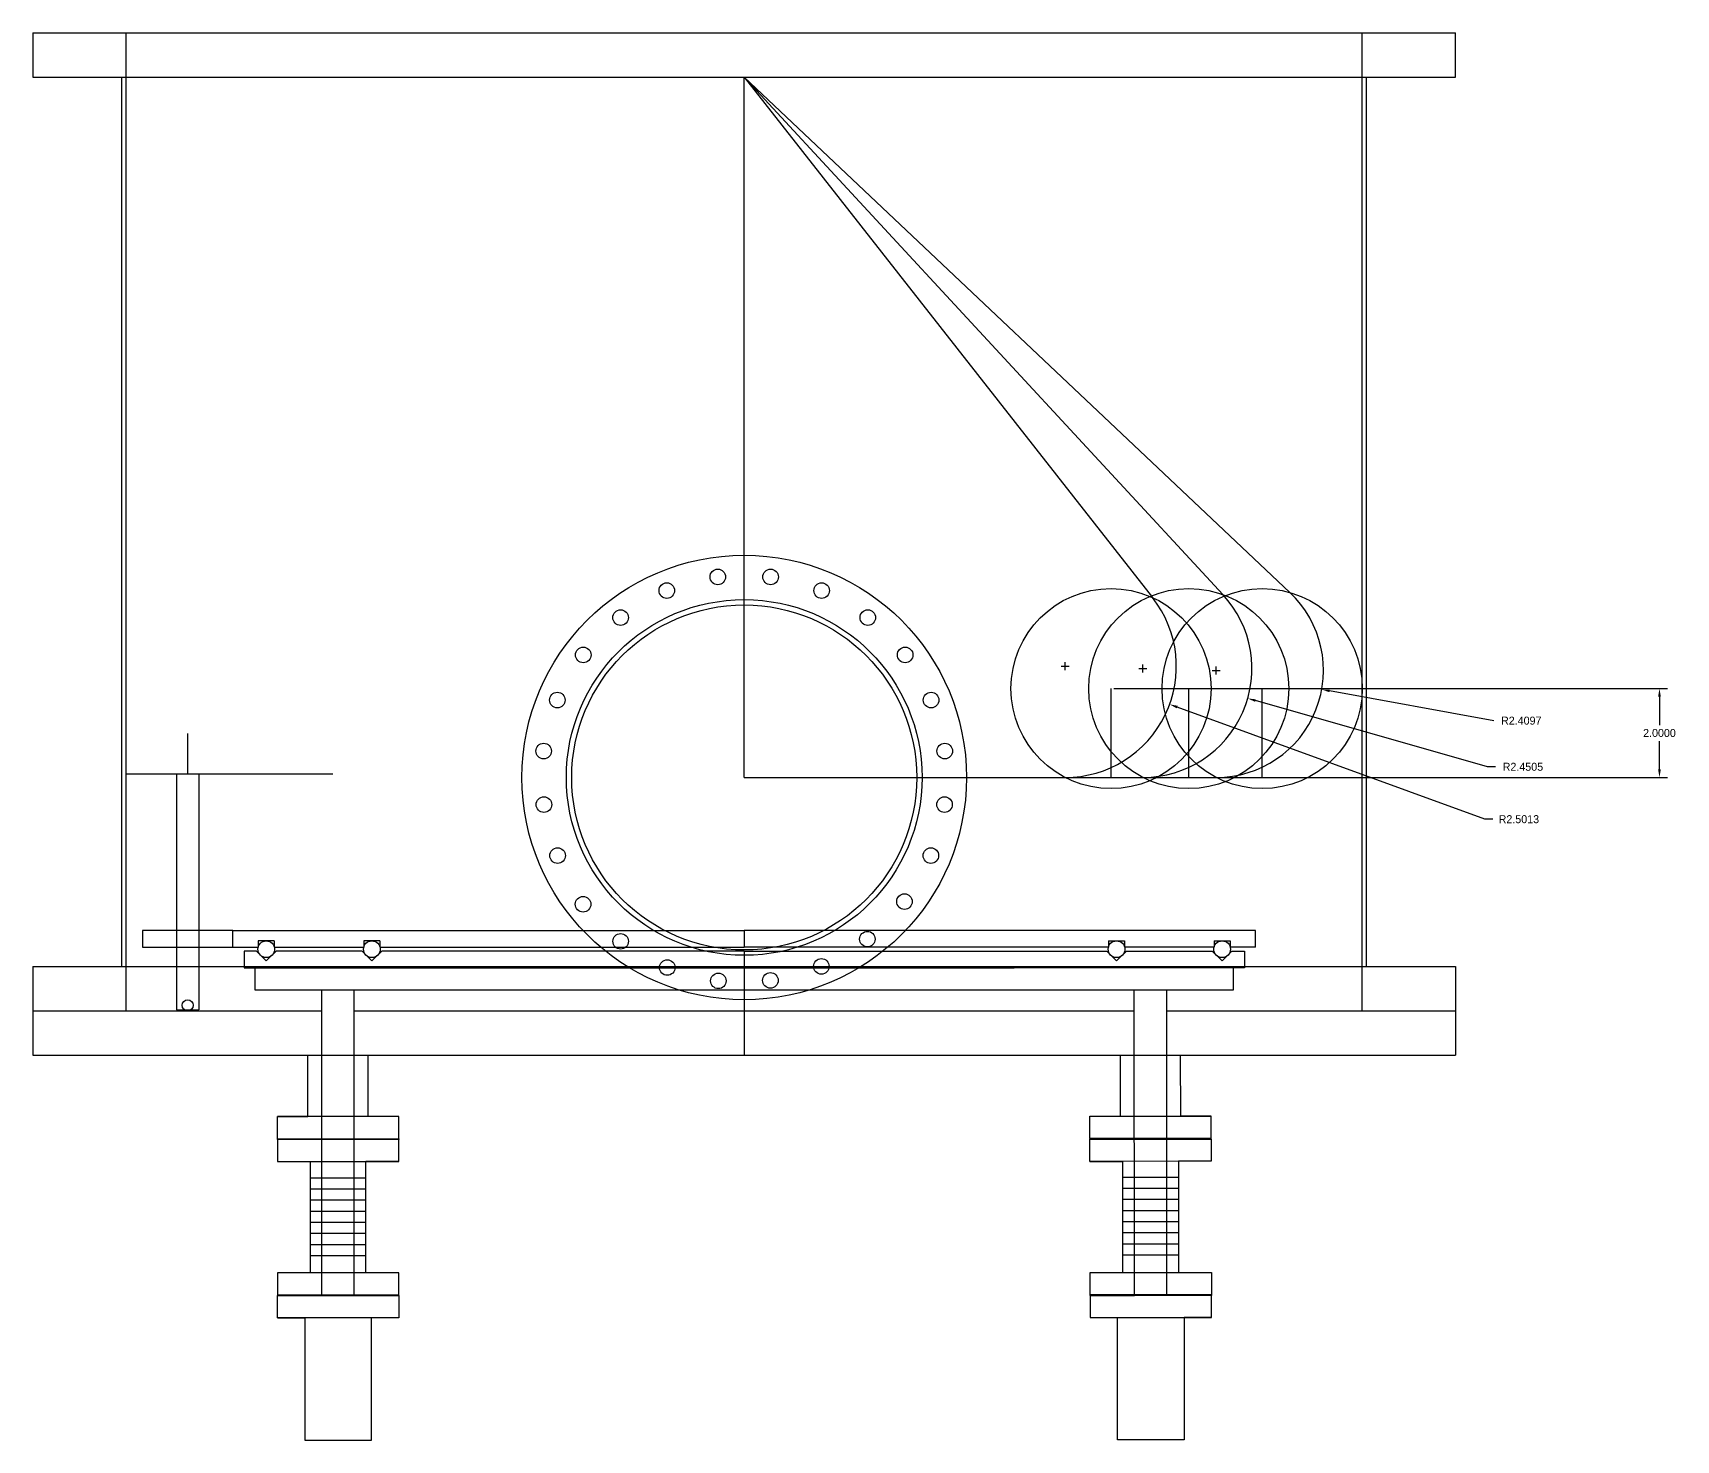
# Model space of a CAD drawing. Header units: inches. Extents: x -48 to 236, y -138 to 25.
# Drawn here: x 71.46 to 108.42, y -82.26 to -50.6 of the extents above; entities that cross this region are included whole.
import ezdxf

# ---------------------------------------------------------------- set-up
doc = ezdxf.new("R2010")
doc.units = ezdxf.units.IN
doc.header["$MEASUREMENT"] = 0
doc.dimstyles.get("Standard").update_dxf_attribs({"dimtxt": 0.18, "dimasz": 0.18, "dimexe": 0.18, "dimexo": 0.0625, "dimgap": 0.09, "dimtad": 0, "dimtih": 1, "dimtoh": 1, "dimdec": 4, "dimzin": 0, "dimdsep": 46, "dimtxsty": 'Standard', "dimcen": 0.09, "dimadec": 0, "dimazin": 0, "dimtfac": 1, "dimtdec": 4, "dimtofl": 0, "dimtmove": 0, "dimatfit": 3, "dimfxl": 1, "dimtolj": 1, "dimtzin": 0, "dimarcsym": 0})

# ---------------------------------------------------------------- blocks, each defined once
blk = doc.blocks.new('*D91')
at = {"color": 0, "lineweight": -2, "transparency": 16777216}
for p, q in [((94.591, -64.848), (94.771, -64.848)), ((94.681, -64.938), (94.681, -64.758)), ((104.121, -68.289), (97.201, -65.767)), ((104.301, -68.289), (104.121, -68.289))]:
    blk.add_line(p, q, dxfattribs=at)
at = {"color": 0, "transparency": 16777216}
blk.add_solid([(97.211, -65.738), (97.19, -65.795), (97.032, -65.705)], dxfattribs=at)
at = {"layer": 'Defpoints', "color": 0, "transparency": 16777216}
for p in [(94.681, -64.848), (97.032, -65.705)]:
    blk.add_point(p, dxfattribs=at)
at = {"color": 0, "transparency": 16777216, "insert": (104.886, -68.289), "char_height": 0.18, "attachment_point": 5}
blk.add_mtext('\\A1;R2.5013', dxfattribs=at)
blk = doc.blocks.new('*D92')
at = {"color": 0, "lineweight": -2, "transparency": 16777216}
for p, q in [((96.341, -64.899), (96.521, -64.899)), ((96.431, -64.989), (96.431, -64.809)), ((104.182, -67.11), (98.961, -65.621)), ((104.362, -67.11), (104.182, -67.11))]:
    blk.add_line(p, q, dxfattribs=at)
at = {"color": 0, "transparency": 16777216}
blk.add_solid([(98.969, -65.592), (98.953, -65.649), (98.788, -65.571)], dxfattribs=at)
at = {"layer": 'Defpoints', "color": 0, "transparency": 16777216}
for p in [(96.431, -64.899), (98.788, -65.571)]:
    blk.add_point(p, dxfattribs=at)
at = {"color": 0, "transparency": 16777216, "insert": (104.977, -67.11), "char_height": 0.18, "attachment_point": 5}
blk.add_mtext('\\A1;R2.4505', dxfattribs=at)
blk = doc.blocks.new('*D93')
at = {"color": 0, "lineweight": -2, "transparency": 16777216}
for p, q in [((97.991, -64.94), (98.171, -64.94)), ((98.081, -65.03), (98.081, -64.85)), ((104.325, -66.072), (100.63, -65.402))]:
    blk.add_line(p, q, dxfattribs=at)
at = {"color": 0, "transparency": 16777216}
blk.add_solid([(100.635, -65.373), (100.624, -65.432), (100.453, -65.37)], dxfattribs=at)
at = {"layer": 'Defpoints', "color": 0, "transparency": 16777216}
for p in [(98.081, -64.94), (100.453, -65.37)]:
    blk.add_point(p, dxfattribs=at)
at = {"color": 0, "transparency": 16777216, "insert": (104.94, -66.072), "char_height": 0.18, "attachment_point": 5}
blk.add_mtext('\\A1;R2.4097', dxfattribs=at)
blk = doc.blocks.new('*D94')
at = {"color": 0, "lineweight": -2, "transparency": 16777216}
for p, q in [((95.775, -65.35), (108.229, -65.35)), ((108.049, -65.53), (108.049, -66.17)), ((108.049, -67.17), (108.049, -66.53)), ((95.775, -67.35), (108.229, -67.35))]:
    blk.add_line(p, q, dxfattribs=at)
at = {"color": 0, "transparency": 16777216}
for points in [[(108.019, -65.53), (108.079, -65.53), (108.049, -65.35)], [(108.019, -67.17), (108.079, -67.17), (108.049, -67.35)]]:
    blk.add_solid(points, dxfattribs=at)
at = {"layer": 'Defpoints', "color": 0, "transparency": 16777216}
for p in [(95.712, -65.35), (95.712, -67.35), (108.049, -67.35)]:
    blk.add_point(p, dxfattribs=at)
at = {"color": 0, "transparency": 16777216, "insert": (108.049, -66.35), "char_height": 0.18, "attachment_point": 5}
blk.add_mtext('\\A1;2.0000', dxfattribs=at)

msp = doc.modelspace()

# ---------------------------------------------------------------- linework, layer by layer
for p, q in [((71.46225, -50.59974), (71.46225, -51.59974)), ((71.46225, -50.59974), (103.46225, -50.59974)), ((71.46225, -50.59974), (103.46225, -50.59974)), ((73.56225, -72.59974), (73.56225, -50.59974)), ((101.36225, -72.59974), (101.36225, -50.59974)), ((103.46225, -51.59974), (103.46225, -50.59974)), ((71.46225, -51.59974), (103.46225, -51.59974)), ((73.46225, -71.59974), (73.46225, -51.59974)), ((87.46225, -67.34974), (87.46225, -51.59974)), ((101.46225, -71.59974), (101.46225, -51.59974)), ((95.71225, -67.34974), (95.71225, -65.34974)), ((97.46225, -67.34974), (97.46225, -65.34974)), ((99.11225, -67.34974), (99.11225, -65.34974)), ((74.94565, -67.26934), (74.94565, -66.36288)), ((73.56225, -67.26934), (78.21283, -67.26934)), ((87.46225, -67.34974), (97.46225, -67.34974)), ((97.46225, -67.34974), (99.11225, -67.34974)), ((71.46225, -71.59974), (84.82834, -71.59974)), ((71.46225, -71.59974), (71.46225, -72.59974)), ((76.46225, -72.13099), (76.46225, -71.63099)), ((87.46225, -71.63099), (81.38955, -71.63099)), ((84.82834, -71.59974), (90.09616, -71.59974)), ((87.46225, -71.63099), (93.53495, -71.63099)), ((87.46225, -71.63099), (87.46225, -73.59974)), ((90.09616, -71.59974), (103.46225, -71.59974)), ((98.46225, -71.63099), (98.46225, -72.13099)), ((103.46225, -71.59974), (103.46225, -72.59974)), ((77.96225, -72.13099), (76.46225, -72.13099)), ((77.96225, -79.00599), (77.96225, -72.13099)), ((78.69225, -72.13099), (77.96225, -72.13099)), ((78.69225, -79.00599), (78.69225, -72.13099)), ((98.46225, -72.13099), (78.69225, -72.13099)), ((96.24034, -78.9999), (96.23557, -72.1249)), ((96.97034, -78.99939), (96.96557, -72.12439)), ((71.46225, -72.59974), (77.96225, -72.59974)), ((71.46225, -72.59974), (77.96225, -72.59974)), ((71.46225, -72.59974), (71.46225, -73.59974)), ((73.56225, -72.59974), (76.46225, -72.59974)), ((76.46225, -72.59974), (77.96225, -72.59974)), ((78.69225, -72.59974), (96.2359, -72.59974)), ((78.69225, -72.59974), (96.2359, -72.59974)), ((96.9659, -72.59974), (103.46225, -72.59974)), ((96.9659, -72.59974), (103.46225, -72.59974)), ((103.46225, -72.59974), (103.46225, -73.59974)), ((71.46225, -73.59974), (103.46225, -73.59974)), ((77.64975, -74.97474), (77.64975, -73.59974)), ((79.00475, -74.97474), (79.00475, -73.59974)), ((95.92504, -74.96886), (95.92409, -73.59386)), ((97.28004, -74.96792), (97.27909, -73.59292)), ((79.69225, -74.97474), (76.96225, -74.97474)), ((76.96225, -74.97474), (77.64975, -74.97474)), ((76.96225, -75.47474), (76.96225, -74.97474)), ((79.69225, -74.97474), (79.00475, -74.97474)), ((79.69225, -75.47474), (79.69225, -74.97474)), ((95.23754, -74.96934), (97.96754, -74.96745)), ((95.23754, -74.96934), (95.92504, -74.96886)), ((95.23789, -75.46934), (95.23754, -74.96934)), ((97.96754, -74.96745), (97.28004, -74.96792)), ((97.96789, -75.46745), (97.96754, -74.96745)), ((76.96225, -75.47474), (79.69225, -75.47474)), ((76.96225, -75.49036), (76.96225, -75.47474)), ((79.69225, -75.49036), (76.96225, -75.49036)), ((76.96225, -75.49036), (76.96225, -75.99036)), ((79.69225, -75.47474), (79.69225, -75.49036)), ((79.69225, -75.99036), (79.69225, -75.49036)), ((97.96789, -75.46745), (95.23789, -75.46934)), ((95.23789, -75.46934), (95.2379, -75.48497)), ((95.2379, -75.48497), (97.9679, -75.48307)), ((95.23825, -75.98497), (95.2379, -75.48497)), ((97.9679, -75.48307), (97.96789, -75.46745)), ((97.9679, -75.48307), (97.96825, -75.98307)), ((76.96225, -75.99036), (79.69225, -75.99036)), ((76.96225, -75.99036), (77.70225, -75.99036)), ((77.70225, -75.99036), (77.70225, -78.49036)), ((79.69225, -75.99036), (78.95225, -75.99036)), ((78.95225, -78.49036), (78.95225, -75.99036)), ((97.96825, -75.98307), (95.23825, -75.98497)), ((95.23825, -75.98497), (95.97825, -75.98445)), ((95.97999, -78.48445), (95.97825, -75.98445)), ((97.96825, -75.98307), (97.22825, -75.98358)), ((97.22825, -75.98358), (97.22998, -78.48358)), ((77.70225, -76.35205), (78.95225, -76.35205)), ((77.70225, -76.35205), (78.95225, -76.35205)), ((97.2285, -76.34527), (95.9785, -76.34614)), ((97.2285, -76.34527), (95.9785, -76.34614)), ((77.70225, -76.60205), (78.95225, -76.60205)), ((77.70225, -76.85205), (78.95225, -76.85205)), ((97.22867, -76.59527), (95.97867, -76.59614)), ((97.22885, -76.84527), (95.97885, -76.84614)), ((77.70225, -77.10205), (78.95225, -77.10205)), ((97.22902, -77.09527), (95.97902, -77.09614)), ((77.70225, -77.35205), (78.95225, -77.35205)), ((77.70225, -77.60205), (78.95225, -77.60205)), ((77.70225, -77.60205), (78.95225, -77.60205)), ((97.22919, -77.34527), (95.97919, -77.34614)), ((97.22937, -77.59527), (95.97937, -77.59614)), ((97.22937, -77.59527), (95.97937, -77.59614)), ((77.70225, -77.85205), (78.95225, -77.85205)), ((77.70225, -77.85205), (78.95225, -77.85205)), ((97.22954, -77.84527), (95.97954, -77.84614)), ((97.22954, -77.84527), (95.97954, -77.84614)), ((77.70225, -78.10205), (78.95225, -78.10205)), ((97.22972, -78.09527), (95.97972, -78.09614)), ((77.70225, -78.49036), (76.96225, -78.49036)), ((76.96225, -78.49036), (76.96225, -78.99036)), ((78.95225, -78.49036), (77.70225, -78.49036)), ((79.69225, -78.49036), (78.95225, -78.49036)), ((79.69225, -78.99036), (79.69225, -78.49036)), ((95.23999, -78.48497), (95.97999, -78.48445)), ((95.24033, -78.98497), (95.23999, -78.48497)), ((95.97999, -78.48445), (97.22998, -78.48358)), ((97.22998, -78.48358), (97.96998, -78.48307)), ((97.96998, -78.48307), (97.97033, -78.98307)), ((76.96225, -78.99036), (79.69225, -78.99036)), ((76.96225, -78.99036), (76.96225, -79.00599)), ((76.96225, -79.00599), (79.69225, -79.00599)), ((76.96225, -79.50599), (76.96225, -79.00599)), ((76.96225, -79.00599), (77.96225, -79.00599)), ((79.69225, -79.00599), (78.69225, -79.00599)), ((79.69225, -79.00599), (79.69225, -78.99036)), ((79.69225, -79.00599), (79.69225, -79.50599)), ((97.97033, -78.98307), (95.24033, -78.98497)), ((95.24034, -79.00059), (95.24033, -78.98497)), ((97.97034, -78.99869), (95.24034, -79.00059)), ((95.24034, -79.00059), (96.24034, -78.9999)), ((95.24034, -79.00059), (95.24069, -79.50059)), ((97.97034, -78.99869), (96.97034, -78.99939)), ((97.97033, -78.98307), (97.97034, -78.99869)), ((97.97069, -79.49869), (97.97034, -78.99869)), ((79.69225, -79.50599), (76.96225, -79.50599)), ((76.96225, -79.50599), (77.57725, -79.50599)), ((77.57725, -79.50599), (77.57725, -82.25599)), ((79.69225, -79.50599), (79.07725, -79.50599)), ((79.07725, -82.25599), (79.07725, -79.50599)), ((95.24069, -79.50059), (97.97069, -79.49869)), ((95.24069, -79.50059), (95.85569, -79.50016)), ((95.8576, -82.25016), (95.85569, -79.50016)), ((97.97069, -79.49869), (97.35569, -79.49912)), ((97.35569, -79.49912), (97.3576, -82.24912)), ((77.57725, -82.25599), (79.07725, -82.25599)), ((97.3576, -82.24912), (95.8576, -82.25016))]:
    msp.add_line(p, q)
at = {"color": 2}
for p, q in [((87.46225, -51.59974), (96.64907, -63.30404)), ((98.23, -63.23478), (87.46225, -51.59974)), ((99.73577, -63.18786), (87.46225, -51.59974)), ((87.46225, -67.34974), (95.71225, -67.34974))]:
    msp.add_line(p, q, dxfattribs=at)
at = {"color": 4}
for p, q in [((74.69565, -67.26934), (74.69565, -72.57474)), ((75.19565, -67.26934), (75.19565, -72.57474)), ((75.96225, -70.78823), (73.92905, -70.78823)), ((73.92905, -70.78823), (73.92905, -71.16323)), ((75.96225, -71.16323), (75.96225, -70.78823)), ((75.96225, -70.78823), (87.46225, -70.78823)), ((75.96225, -71.16323), (75.96225, -70.78823)), ((87.46225, -70.78823), (87.46225, -71.16323)), ((87.46225, -70.78823), (87.46225, -71.16323)), ((87.46225, -70.78823), (87.46225, -71.16323)), ((98.96225, -70.78823), (87.46225, -70.78823)), ((87.46225, -70.78823), (87.46225, -71.16323)), ((98.96225, -71.16323), (98.96225, -70.78823)), ((73.92905, -71.16323), (75.96225, -71.16323)), ((75.96225, -71.16323), (76.53115, -71.16323)), ((76.49128, -71.25599), (76.21225, -71.25599)), ((76.21225, -71.25599), (76.21225, -71.63099)), ((76.71225, -71.47696), (76.49128, -71.25599)), ((76.89335, -71.02425), (76.53115, -71.02425)), ((76.53115, -71.02425), (76.53115, -71.16323)), ((76.93322, -71.25599), (76.71225, -71.47696)), ((76.89335, -71.02425), (76.89335, -71.16323)), ((76.89335, -71.16323), (78.90615, -71.16323)), ((78.86628, -71.25599), (76.93322, -71.25599)), ((79.08725, -71.47696), (78.86628, -71.25599)), ((79.26835, -71.02425), (78.90615, -71.02425)), ((78.90615, -71.02425), (78.90615, -71.16323)), ((79.30822, -71.25599), (79.08725, -71.47696)), ((79.26835, -71.02425), (79.26835, -71.16323)), ((79.26835, -71.16323), (87.46225, -71.16323)), ((87.46225, -71.25599), (79.30822, -71.25599)), ((95.65615, -71.16323), (87.46225, -71.16323)), ((87.46225, -71.25599), (87.46225, -71.63099)), ((87.46225, -71.25599), (87.46225, -71.63099)), ((87.46225, -71.25599), (87.46225, -71.63099)), ((87.46225, -71.25599), (87.46225, -71.63099)), ((87.46225, -71.25599), (95.61628, -71.25599)), ((87.46225, -71.25599), (87.46225, -71.63099)), ((87.46225, -71.25599), (87.46225, -71.63099)), ((87.46225, -71.25599), (87.46225, -71.63099)), ((87.46225, -71.25599), (87.46225, -71.63099)), ((95.61628, -71.25599), (95.83725, -71.47696)), ((95.65615, -71.02425), (96.01835, -71.02425)), ((95.65615, -71.02425), (95.65615, -71.16323)), ((95.83725, -71.47696), (96.05822, -71.25599)), ((96.01835, -71.02425), (96.01835, -71.16323)), ((98.03115, -71.16323), (96.01835, -71.16323)), ((96.05822, -71.25599), (97.99128, -71.25599)), ((97.99128, -71.25599), (98.21225, -71.47696)), ((98.03115, -71.02425), (98.39335, -71.02425)), ((98.03115, -71.02425), (98.03115, -71.16323)), ((98.21225, -71.47696), (98.43322, -71.25599)), ((98.39335, -71.02425), (98.39335, -71.16323)), ((98.96225, -71.16323), (98.39335, -71.16323)), ((98.43322, -71.25599), (98.71225, -71.25599)), ((98.71225, -71.25599), (98.71225, -71.63099)), ((76.21225, -71.63099), (77.96225, -71.63099)), ((77.96225, -71.63099), (87.46225, -71.63099)), ((77.96225, -71.63099), (87.46225, -71.63099)), ((96.96225, -71.63099), (87.46225, -71.63099)), ((96.96225, -71.63099), (87.46225, -71.63099)), ((98.71225, -71.63099), (96.96225, -71.63099)), ((74.69565, -72.57474), (75.19565, -72.57474))]:
    msp.add_line(p, q, dxfattribs=at)
at = {"color": 1}
msp.add_line((98.46225, -71.63099), (76.46225, -71.63099), dxfattribs=at)
for centre, radius in [((87.46225, -67.34974), 5), ((86.86836, -62.83867), 0.175), ((88.05614, -62.83867), 0.175), ((85.72104, -63.14609), 0.175), ((89.20346, -63.14609), 0.175), ((87.46225, -67.34974), 4), ((87.46225, -67.34974), 3.88), ((84.68194, -63.75292), 0.175), ((90.24256, -63.75292), 0.175), ((83.84205, -64.59282), 0.175), ((91.08245, -64.59282), 0.175), ((83.2586, -65.60853), 0.175), ((91.6659, -65.60853), 0.175), ((82.95118, -66.75584), 0.175), ((91.97332, -66.75584), 0.175), ((82.95716, -67.95915), 0.175), ((91.96734, -67.95915), 0.175), ((83.26458, -69.10646), 0.175), ((91.65992, -69.10646), 0.175), ((83.83716, -70.20087), 0.175), ((91.06689, -70.14131), 0.175), ((84.68246, -71.03533), 0.175), ((90.23243, -70.9866), 0.175), ((85.73136, -71.62505), 0.175), ((89.19727, -71.60013), 0.175), ((86.88064, -71.92507), 0.175), ((88.05196, -71.91494), 0.175), ((74.94565, -72.47474), 0.125)]:
    msp.add_circle(centre, radius)
for centre in [(95.71225, -65.34974), (97.46225, -65.34974), (99.11225, -65.34974)]:
    msp.add_circle(centre, 2.25, dxfattribs=at)
at = {"color": 4}
for centre in [(76.71225, -71.2118), (79.08725, -71.2118), (95.83725, -71.2118), (98.21225, -71.2118)]:
    msp.add_circle(centre, 0.1875, dxfattribs=at)
at = {"color": 2}
for centre, radius, end in [((98.08147, -64.94002), 2.40972, 46.645666), ((94.68147, -64.84843), 2.50131, 38.128761), ((96.43147, -64.89922), 2.45052, 42.782744)]:
    msp.add_arc(centre, radius, 270, end, dxfattribs=at)

# ---------------------------------------------------------------- dimensions: what is measured, and where the dimension line sits
for center, mpoint, picture, middle in [((94.68147, -64.84843), (97.03154, -65.70502), '*D91', (104.88623, -68.28917)), ((96.43147, -64.89922), (98.78805, -65.57125), '*D92', (104.97728, -67.10953)), ((98.08147, -64.94002), (100.45252, -65.37002), '*D93', (104.32472, -66.07225))]:
    dim = msp.add_radius_dim(center=center, mpoint=mpoint, dimstyle='Standard')
    dim.commit()
    dim.dimension.update_dxf_attribs({"geometry": picture, "text_midpoint": middle, "dimtype": 164})
dim = msp.add_linear_dim(base=(108.04864, -67.34974), p1=(95.71225, -65.34974), p2=(95.71225, -67.34974), angle=90, dimstyle='Standard')
dim.commit()
dim.dimension.update_dxf_attribs({"geometry": '*D94', "text_midpoint": (108.04864, -66.34974)})

doc.saveas('drawing.dxf')
